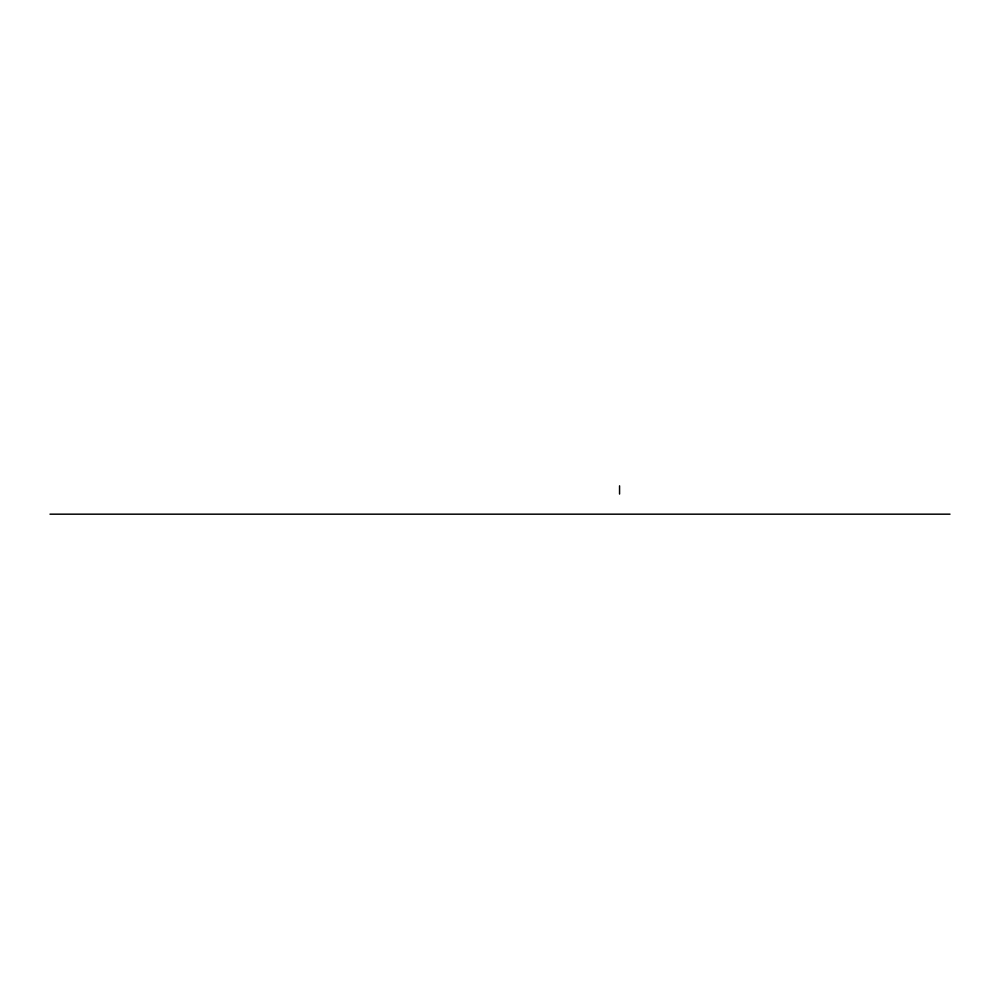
<?xml version="1.0" encoding="UTF-8"?>
<svg xmlns="http://www.w3.org/2000/svg" width="1000" height="1000" viewBox="0 0 1000 1000"><rect width="100%" height="100%" fill="white"/><g stroke="black" fill="none" stroke-linecap="round" stroke-linejoin="round"><path stroke-width="1.5" d="M50 514.175L950 514.175M619.562 485.825L619.562 494.062"/></g></svg>
